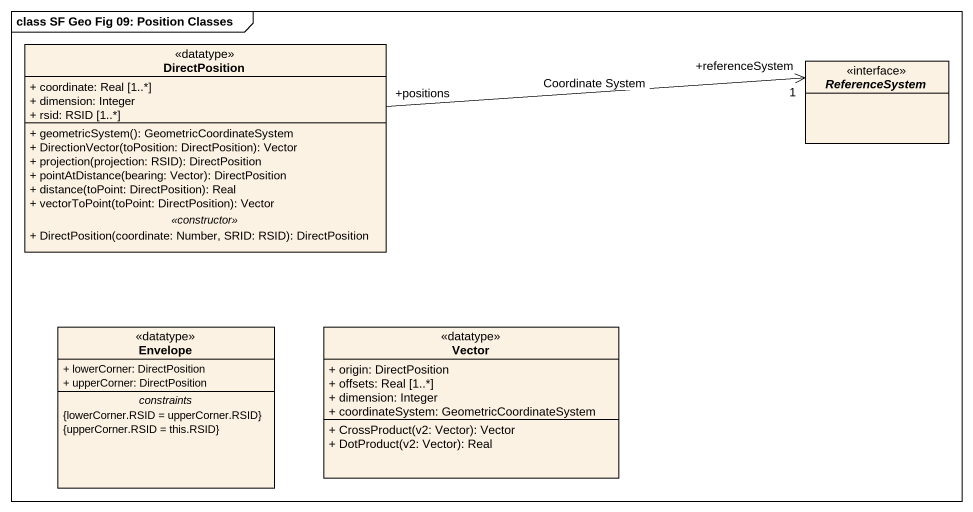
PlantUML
@startuml
mainframe class SF Geo Fig 09: Position Classes
hide circle
hide empty members
skinparam classAttributeIconSize 0
class DirectPosition <<datatype>> {
  + coordinate: Real [1..*]
  + dimension: Integer
  + rsid: RSID [1..*]
  --
  + geometricSystem(): GeometricCoordinateSystem
  + DirectionVector(toPosition: DirectPosition): Vector
  + projection(projection: RSID): DirectPosition
  + pointAtDistance(bearing: Vector): DirectPosition
  + distance(toPoint: DirectPosition): Real
  + vectorToPoint(toPoint: DirectPosition): Vector
  .. <<constructor>> ..
  + DirectPosition(coordinate: Number, SRID: RSID): DirectPosition
}
interface ReferenceSystem
class Envelope <<datatype>> {
  + lowerCorner: DirectPosition
  + upperCorner: DirectPosition
  -- constraints --
  {lowerCorner.RSID = upperCorner.RSID}
  {upperCorner.RSID = this.RSID}
}
class Vector <<datatype>> {
  + origin: DirectPosition
  + offsets: Real [1..*]
  + dimension: Integer
  + coordinateSystem: GeometricCoordinateSystem
  + CrossProduct(v2: Vector): Vector
  + DotProduct(v2: Vector): Real
}
DirectPosition "+positions" -right-> "+referenceSystem\n1" ReferenceSystem : Coordinate System
@enduml
